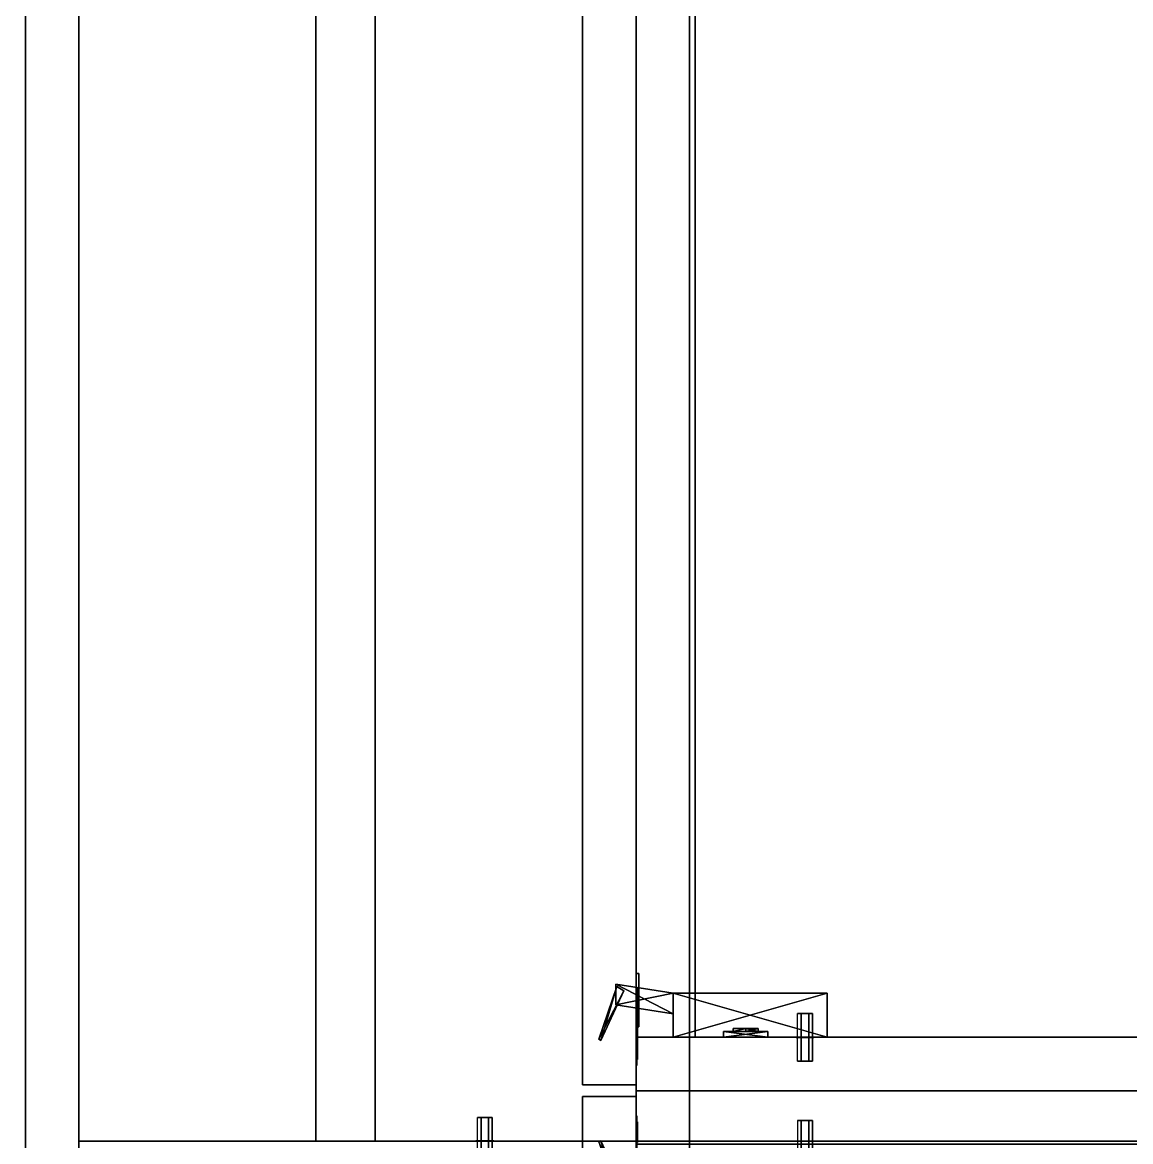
# Model space of a CAD drawing. Extents: x 0 to 4068, y -4475 to 0.
# Drawn here: x 1596 to 1969.8, y -1294.7 to -917.3 of the extents above; entities that cross this region are included whole.
import ezdxf

# ---------------------------------------------------------------- set-up
doc = ezdxf.new("R2010")
doc.units = 0
for name, color, linetype in [('LAYER0', 7, 'CONTINUOUS'), ('LAYER630', 7, 'CONTINUOUS'), ('LAYER633', 7, 'CONTINUOUS'), ('LAYER643', 7, 'CONTINUOUS'), ('LAYER650', 253, 'CONTINUOUS'), ('LAYER651', 7, 'CONTINUOUS'), ('LAYER654', 254, 'CONTINUOUS'), ('LAYER668', 253, 'CONTINUOUS'), ('LAYER687', 254, 'CONTINUOUS'), ('LAYER691', 28, 'CONTINUOUS'), ('LAYER692', 253, 'CONTINUOUS'), ('LAYER693', 28, 'CONTINUOUS'), ('LAYER694', 253, 'CONTINUOUS'), ('LAYER695', 253, 'CONTINUOUS'), ('LAYER710', 7, 'CONTINUOUS'), ('LAYER711', 253, 'CONTINUOUS'), ('LAYER714', 253, 'CONTINUOUS'), ('LAYER723', 7, 'CONTINUOUS'), ('LAYER726', 254, 'CONTINUOUS'), ('LAYER733', 28, 'CONTINUOUS'), ('LAYER734', 253, 'CONTINUOUS'), ('LAYER735', 28, 'CONTINUOUS'), ('LAYER736', 253, 'CONTINUOUS'), ('LAYER737', 253, 'CONTINUOUS'), ('LAYER785', 253, 'CONTINUOUS'), ('LAYER821', 19, 'CONTINUOUS')]:
    doc.layers.add(name, color=color, linetype=linetype)

msp = doc.modelspace()

# ---------------------------------------------------------------- linework, layer by layer
at = {"layer": 'LAYER0', "invisible_edges": 1}
for points in [[(4068, 0), (0, -4475), (0, 0), (4068, 0)], [(4068, -4475, 5), (0, 0, 5), (0, -4475, 5), (4068, -4475, 5)], [(0, 0, 5), (4068, -4475, 5), (4068, 0, 5), (0, 0, 5)], [(0, -4475), (4068, 0), (4068, -4475), (0, -4475)]]:
    msp.add_3dface(points, dxfattribs=at)
at = {"layer": 'LAYER630', "invisible_edges": 1}
for points in [[(2133, -1294.5, 154), (1615, -218, 154), (2133, -218, 154), (2133, -1294.5, 154)], [(1615, -218, 154), (2133, -1294.5, 154), (1615, -1294.5, 154), (1615, -218, 154)], [(1615, -1294.5, 172), (1615, -218, 154), (1615, -1294.5, 154), (1615, -1294.5, 172)], [(1615, -218, 154), (1615, -1294.5, 172), (1615, -218, 172), (1615, -218, 154)], [(1615, -1294.5, 172), (2133, -218, 172), (1615, -218, 172), (1615, -1294.5, 172)], [(2133, -218, 172), (1615, -1294.5, 172), (2133, -1294.5, 172), (2133, -218, 172)], [(2133, -1294.5, 154), (1615, -1294.5, 172), (1615, -1294.5, 154), (2133, -1294.5, 154)], [(1615, -1294.5, 172), (2133, -1294.5, 154), (2133, -1294.5, 172), (1615, -1294.5, 172)]]:
    msp.add_3dface(points, dxfattribs=at)
at = {"layer": 'LAYER633', "invisible_edges": 1}
for points in [[(2133, -1294.5, 153), (1615, -1294.5, 873), (2133, -1294.5, 873), (2133, -1294.5, 153)], [(1615, -1294.5, 873), (2133, -1294.5, 153), (1615, -1294.5, 153), (1615, -1294.5, 873)], [(2133, -1294.5, 153), (1615, -1312.5, 153), (1615, -1294.5, 153), (2133, -1294.5, 153)], [(1615, -1312.5, 153), (2133, -1294.5, 153), (2133, -1312.5, 153), (1615, -1312.5, 153)], [(1615, -1312.5, 153), (1615, -1294.5, 873), (1615, -1294.5, 153), (1615, -1312.5, 153)], [(1615, -1294.5, 873), (1615, -1312.5, 153), (1615, -1312.5, 873), (1615, -1294.5, 873)], [(2133, -1312.5, 873), (1615, -1294.5, 873), (1615, -1312.5, 873), (2133, -1312.5, 873)], [(1615, -1294.5, 873), (2133, -1312.5, 873), (2133, -1294.5, 873), (1615, -1294.5, 873)]]:
    msp.add_3dface(points, dxfattribs=at)
at = {"layer": 'LAYER643', "invisible_edges": 1}
for points in [[(1695, -1294.5, 854.5), (1615, -218, 854.5), (1695, -218, 854.5), (1695, -1294.5, 854.5)], [(1615, -218, 854.5), (1695, -1294.5, 854.5), (1615, -1294.5, 854.5), (1615, -218, 854.5)], [(1615, -1294.5, 872.5), (1615, -218, 854.5), (1615, -1294.5, 854.5), (1615, -1294.5, 872.5)], [(1615, -218, 854.5), (1615, -1294.5, 872.5), (1615, -218, 872.5), (1615, -218, 854.5)], [(1615, -1294.5, 872.5), (1695, -218, 872.5), (1615, -218, 872.5), (1615, -1294.5, 872.5)], [(1695, -218, 872.5), (1615, -1294.5, 872.5), (1695, -1294.5, 872.5), (1695, -218, 872.5)], [(1695, -218, 872.5), (1695, -1294.5, 854.5), (1695, -218, 854.5), (1695, -218, 872.5)], [(1695, -1294.5, 854.5), (1695, -218, 872.5), (1695, -1294.5, 872.5), (1695, -1294.5, 854.5)], [(1695, -1294.5, 854.5), (1615, -1294.5, 872.5), (1615, -1294.5, 854.5), (1695, -1294.5, 854.5)], [(1615, -1294.5, 872.5), (1695, -1294.5, 854.5), (1695, -1294.5, 872.5), (1615, -1294.5, 872.5)]]:
    msp.add_3dface(points, dxfattribs=at)
at = {"layer": 'LAYER650', "invisible_edges": 1}
for points in [[(1615, -1310.5, 156), (1597, -872, 156), (1615, -872, 156), (1615, -1310.5, 156)], [(1597, -872, 156), (1615, -1310.5, 156), (1597, -1310.5, 156), (1597, -872, 156)], [(1597, -1310.5, 870), (1615, -872, 870), (1597, -872, 870), (1597, -1310.5, 870)], [(1615, -872, 870), (1597, -1310.5, 870), (1615, -1310.5, 870), (1615, -872, 870)], [(1597, -872, 156), (1597, -1310.5, 870), (1597, -872, 870), (1597, -872, 156)], [(1597, -1310.5, 870), (1597, -872, 156), (1597, -1310.5, 156), (1597, -1310.5, 870)], [(1615, -1310.5, 156), (1615, -872, 870), (1615, -1310.5, 870), (1615, -1310.5, 156)], [(1615, -872, 870), (1615, -1310.5, 156), (1615, -872, 156), (1615, -872, 870)]]:
    msp.add_3dface(points, dxfattribs=at)
at = {"layer": 'LAYER651', "invisible_edges": 1}
for points in [[(2108.4, -1294.5, 504), (1715, -218, 504), (2108.4, -218, 504), (2108.4, -1294.5, 504)], [(1715, -218, 504), (2108.4, -1294.5, 504), (1715, -1294.5, 504), (1715, -218, 504)], [(1715, -1294.5, 522), (1715, -218, 504), (1715, -1294.5, 504), (1715, -1294.5, 522)], [(1715, -218, 504), (1715, -1294.5, 522), (1715, -218, 522), (1715, -218, 504)], [(1715, -1294.5, 522), (2108.4, -218, 522), (1715, -218, 522), (1715, -1294.5, 522)], [(2108.4, -218, 522), (1715, -1294.5, 522), (2108.4, -1294.5, 522), (2108.4, -218, 522)], [(2108.4, -1294.5, 504), (1715, -1294.5, 522), (1715, -1294.5, 504), (2108.4, -1294.5, 504)], [(1715, -1294.5, 522), (2108.4, -1294.5, 504), (2108.4, -1294.5, 522), (1715, -1294.5, 522)]]:
    msp.add_3dface(points, dxfattribs=at)
at = {"layer": 'LAYER654'}
for points in [[(1749.5, -1286.5, 501.5), (1754.5, -1286.5, 501.5), (1753.25, -1286.5, 503.665), (1750.75, -1286.5, 503.665)], [(1749.5, -1286.5, 501.5), (1750.75, -1286.5, 499.335), (1753.25, -1286.5, 499.335), (1754.5, -1286.5, 501.5)], [(1755, -1294.45, 501.5), (1749, -1294.45, 501.5), (1750.5, -1294.45, 504.098), (1753.5, -1294.45, 504.098)], [(1755, -1294.45, 501.5), (1749, -1294.45, 501.5), (1750.5, -1294.45, 498.902), (1753.5, -1294.45, 498.902)], [(1755, -1294.55, 501.5), (1749, -1294.55, 501.5), (1750.5, -1294.55, 504.098), (1753.5, -1294.55, 504.098)], [(1755, -1294.55, 501.5), (1749, -1294.55, 501.5), (1750.5, -1294.55, 498.902), (1753.5, -1294.55, 498.902)]]:
    msp.add_3dface(points, dxfattribs=at)
at = {"layer": 'LAYER668', "invisible_edges": 1}
for points in [[(2153, -1277.5, 1705), (1803, -1295.5, 1705), (1803, -1277.5, 1705), (2153, -1277.5, 1705)], [(1803, -1295.5, 1705), (2153, -1277.5, 1705), (2153, -1295.5, 1705), (1803, -1295.5, 1705)], [(1803, -1277.5, 2365), (1803, -1295.5, 1705), (1803, -1295.5, 2365), (1803, -1277.5, 2365)], [(1803, -1295.5, 1705), (1803, -1277.5, 2365), (1803, -1277.5, 1705), (1803, -1295.5, 1705)], [(2153, -1295.5, 2365), (1803, -1277.5, 2365), (1803, -1295.5, 2365), (2153, -1295.5, 2365)], [(1803, -1277.5, 2365), (2153, -1295.5, 2365), (2153, -1277.5, 2365), (1803, -1277.5, 2365)], [(1803, -1277.5, 2365), (2153, -1277.5, 1705), (1803, -1277.5, 1705), (1803, -1277.5, 2365)], [(2153, -1277.5, 1705), (1803, -1277.5, 2365), (2153, -1277.5, 2365), (2153, -1277.5, 1705)]]:
    msp.add_3dface(points, dxfattribs=at)
at = {"layer": 'LAYER687'}
for points in [[(1857.5, -1287.5, 2023.5), (1862.5, -1287.5, 2023.5), (1861.25, -1287.5, 2025.665), (1858.75, -1287.5, 2025.665)], [(1857.5, -1287.5, 2023.5), (1858.75, -1287.5, 2021.335), (1861.25, -1287.5, 2021.335), (1862.5, -1287.5, 2023.5)]]:
    msp.add_3dface(points, dxfattribs=at)
at = {"layer": 'LAYER691'}
for points, invisible_edges in [([(1803.25, -1286.99, 1803.025), (1803.25, -1286, 1808), (1803.25, -1288, 1808), (1803.25, -1288, 1802.5)], 10), ([(1803.25, -1286, 1808), (1803.25, -1286.99, 1812.975), (1803.25, -1288, 1813.5), (1803.25, -1288, 1808)], 10), ([(1803.25, -1289.808, 1798.808), (1803.25, -1286.99, 1803.025), (1803.25, -1288, 1802.5), (1803.25, -1291.5, 1802.5)], 10), ([(1803.25, -1286.99, 1812.975), (1803.25, -1289.808, 1817.192), (1803.25, -1291.5, 1813.5), (1803.25, -1288, 1813.5)], 10), ([(1803.25, -1294.025, 1795.99), (1803.25, -1289.808, 1798.808), (1803.25, -1291.5, 1802.5), (1803.25, -1295, 1802.5)], 10), ([(1803.25, -1289.808, 1817.192), (1803.25, -1294.025, 1820.01), (1803.25, -1295, 1813.5), (1803.25, -1291.5, 1813.5)], 10), ([(1803.5, -1288, 1813.5), (1803.5, -1288, 1802.5), (1803.5, -1295, 1802.5), (1803.5, -1294.791, 1813.317)], 4), ([(1803.25, -1299, 1795), (1803.25, -1294.025, 1795.99), (1803.25, -1295, 1802.5), (1803.25, -1299, 1799)], 2), ([(1803.25, -1294.025, 1820.01), (1803.25, -1299, 1821), (1803.25, -1299, 1817), (1803.25, -1295, 1813.5)], 8)]:
    msp.add_3dface(points, dxfattribs=dict(at, invisible_edges=invisible_edges))
at = {"layer": 'LAYER692'}
for points in [[(1798.925, -1311.192, 1802.348), (1790.5, -1294.909, 1802.348), (1791.077, -1294.418, 1802.348), (1798.925, -1311.192, 1802.348)], [(1790.5, -1294.909, 1813.652), (1796.544, -1312.682, 1813.652), (1791.077, -1294.418, 1813.652), (1790.5, -1294.909, 1813.652)], [(1791.077, -1294.418, 1813.652), (1796.544, -1312.682, 1813.652), (1798.925, -1311.192, 1813.652), (1791.077, -1294.418, 1813.652)]]:
    msp.add_3dface(points, dxfattribs=at)
at = {"layer": 'LAYER693'}
for points, invisible_edges in [([(1803.25, -1286.99, 2257.025), (1803.25, -1286, 2262), (1803.25, -1288, 2262), (1803.25, -1288, 2256.5)], 10), ([(1803.25, -1286, 2262), (1803.25, -1286.99, 2266.975), (1803.25, -1288, 2267.5), (1803.25, -1288, 2262)], 10), ([(1803.25, -1289.808, 2252.808), (1803.25, -1286.99, 2257.025), (1803.25, -1288, 2256.5), (1803.25, -1291.5, 2256.5)], 10), ([(1803.25, -1286.99, 2266.975), (1803.25, -1289.808, 2271.192), (1803.25, -1291.5, 2267.5), (1803.25, -1288, 2267.5)], 10), ([(1803.25, -1294.025, 2249.99), (1803.25, -1289.808, 2252.808), (1803.25, -1291.5, 2256.5), (1803.25, -1295, 2256.5)], 10), ([(1803.25, -1289.808, 2271.192), (1803.25, -1294.025, 2274.01), (1803.25, -1295, 2267.5), (1803.25, -1291.5, 2267.5)], 10), ([(1803.5, -1288, 2267.5), (1803.5, -1288, 2256.5), (1803.5, -1295, 2256.5), (1803.5, -1294.791, 2267.317)], 4), ([(1803.25, -1299, 2249), (1803.25, -1294.025, 2249.99), (1803.25, -1295, 2256.5), (1803.25, -1299, 2253)], 2), ([(1803.25, -1294.025, 2274.01), (1803.25, -1299, 2275), (1803.25, -1299, 2271), (1803.25, -1295, 2267.5)], 8)]:
    msp.add_3dface(points, dxfattribs=dict(at, invisible_edges=invisible_edges))
at = {"layer": 'LAYER694'}
for points in [[(1798.925, -1311.192, 2256.348), (1790.5, -1294.909, 2256.348), (1791.077, -1294.418, 2256.348), (1798.925, -1311.192, 2256.348)], [(1790.5, -1294.909, 2267.652), (1796.544, -1312.682, 2267.652), (1791.077, -1294.418, 2267.652), (1790.5, -1294.909, 2267.652)], [(1791.077, -1294.418, 2267.652), (1796.544, -1312.682, 2267.652), (1798.925, -1311.192, 2267.652), (1791.077, -1294.418, 2267.652)]]:
    msp.add_3dface(points, dxfattribs=at)
at = {"layer": 'LAYER695', "invisible_edges": 1}
for points in [[(1803, -1701, 1708), (1785, -1279.5, 1708), (1803, -1279.5, 1708), (1803, -1701, 1708)], [(1785, -1279.5, 1708), (1803, -1701, 1708), (1785, -1701, 1708), (1785, -1279.5, 1708)], [(1785, -1279.5, 1708), (1803, -1279.5, 2362), (1803, -1279.5, 1708), (1785, -1279.5, 1708)], [(1803, -1279.5, 2362), (1785, -1279.5, 1708), (1785, -1279.5, 2362), (1803, -1279.5, 2362)], [(1785, -1701, 2362), (1803, -1279.5, 2362), (1785, -1279.5, 2362), (1785, -1701, 2362)], [(1803, -1279.5, 2362), (1785, -1701, 2362), (1803, -1701, 2362), (1803, -1279.5, 2362)], [(1785, -1279.5, 1708), (1785, -1701, 2362), (1785, -1279.5, 2362), (1785, -1279.5, 1708)], [(1785, -1701, 2362), (1785, -1279.5, 1708), (1785, -1701, 1708), (1785, -1701, 2362)], [(1803, -1701, 1708), (1803, -1279.5, 2362), (1803, -1701, 2362), (1803, -1701, 1708)], [(1803, -1279.5, 2362), (1803, -1701, 1708), (1803, -1279.5, 1708), (1803, -1279.5, 2362)]]:
    msp.add_3dface(points, dxfattribs=at)
at = {"layer": 'LAYER710', "invisible_edges": 1}
for points in [[(2153, -545.5, 2364), (1803, -1259.5, 2364), (2153, -1259.5, 2364), (2153, -545.5, 2364)], [(1803, -1259.5, 2364), (2153, -545.5, 2364), (1803, -545.5, 2364), (1803, -1259.5, 2364)], [(1803, -545.5, 2346), (1803, -1259.5, 2364), (1803, -545.5, 2364), (1803, -545.5, 2346)], [(1803, -1259.5, 2364), (1803, -545.5, 2346), (1803, -1259.5, 2346), (1803, -1259.5, 2364)], [(1803, -545.5, 2346), (2153, -1259.5, 2346), (1803, -1259.5, 2346), (1803, -545.5, 2346)], [(2153, -1259.5, 2346), (1803, -545.5, 2346), (2153, -545.5, 2346), (2153, -1259.5, 2346)], [(2153, -1259.5, 2346), (1803, -1259.5, 2364), (1803, -1259.5, 2346), (2153, -1259.5, 2346)], [(1803, -1259.5, 2364), (2153, -1259.5, 2346), (2153, -1259.5, 2364), (1803, -1259.5, 2364)]]:
    msp.add_3dface(points, dxfattribs=at)
at = {"layer": 'LAYER711', "invisible_edges": 1}
for points in [[(2153, -1259.5, 1706), (1803, -545.5, 1706), (2153, -545.5, 1706), (2153, -1259.5, 1706)], [(1803, -545.5, 1706), (2153, -1259.5, 1706), (1803, -1259.5, 1706), (1803, -545.5, 1706)], [(1803, -1259.5, 1724), (1803, -545.5, 1706), (1803, -1259.5, 1706), (1803, -1259.5, 1724)], [(1803, -545.5, 1706), (1803, -1259.5, 1724), (1803, -545.5, 1724), (1803, -545.5, 1706)], [(1803, -1259.5, 1724), (2153, -545.5, 1724), (1803, -545.5, 1724), (1803, -1259.5, 1724)], [(2153, -545.5, 1724), (1803, -1259.5, 1724), (2153, -1259.5, 1724), (2153, -545.5, 1724)], [(2153, -1259.5, 1706), (1803, -1259.5, 1724), (1803, -1259.5, 1706), (2153, -1259.5, 1706)], [(1803, -1259.5, 1724), (2153, -1259.5, 1706), (2153, -1259.5, 1724), (1803, -1259.5, 1724)]]:
    msp.add_3dface(points, dxfattribs=at)
at = {"layer": 'LAYER714', "invisible_edges": 1}
for points in [[(2153, -1259.5, 1705), (1803, -1259.5, 2365), (2153, -1259.5, 2365), (2153, -1259.5, 1705)], [(1803, -1259.5, 2365), (2153, -1259.5, 1705), (1803, -1259.5, 1705), (1803, -1259.5, 2365)], [(2153, -1259.5, 1705), (1803, -1277.5, 1705), (1803, -1259.5, 1705), (2153, -1259.5, 1705)], [(1803, -1277.5, 1705), (2153, -1259.5, 1705), (2153, -1277.5, 1705), (1803, -1277.5, 1705)], [(1803, -1277.5, 1705), (1803, -1259.5, 2365), (1803, -1259.5, 1705), (1803, -1277.5, 1705)], [(1803, -1259.5, 2365), (1803, -1277.5, 1705), (1803, -1277.5, 2365), (1803, -1259.5, 2365)], [(2153, -1277.5, 2365), (1803, -1259.5, 2365), (1803, -1277.5, 2365), (2153, -1277.5, 2365)], [(1803, -1259.5, 2365), (2153, -1277.5, 2365), (2153, -1259.5, 2365), (1803, -1259.5, 2365)], [(1803, -1277.5, 1705), (2153, -1277.5, 2365), (1803, -1277.5, 2365), (1803, -1277.5, 1705)], [(2153, -1277.5, 2365), (1803, -1277.5, 1705), (2153, -1277.5, 1705), (2153, -1277.5, 2365)]]:
    msp.add_3dface(points, dxfattribs=at)
at = {"layer": 'LAYER723', "invisible_edges": 1}
for points in [[(2128.4, -1259.5, 2026), (1823, -545.5, 2026), (2128.4, -545.5, 2026), (2128.4, -1259.5, 2026)], [(1823, -545.5, 2026), (2128.4, -1259.5, 2026), (1823, -1259.5, 2026), (1823, -545.5, 2026)], [(1823, -1259.5, 2044), (1823, -545.5, 2026), (1823, -1259.5, 2026), (1823, -1259.5, 2044)], [(1823, -545.5, 2026), (1823, -1259.5, 2044), (1823, -545.5, 2044), (1823, -545.5, 2026)], [(1823, -1259.5, 2044), (2128.4, -545.5, 2044), (1823, -545.5, 2044), (1823, -1259.5, 2044)], [(2128.4, -545.5, 2044), (1823, -1259.5, 2044), (2128.4, -1259.5, 2044), (2128.4, -545.5, 2044)], [(2128.4, -1259.5, 2026), (1823, -1259.5, 2044), (1823, -1259.5, 2026), (2128.4, -1259.5, 2026)], [(1823, -1259.5, 2044), (2128.4, -1259.5, 2026), (2128.4, -1259.5, 2044), (1823, -1259.5, 2044)]]:
    msp.add_3dface(points, dxfattribs=at)
at = {"layer": 'LAYER726'}
for points in [[(1857.5, -1251.5, 2023.5), (1862.5, -1251.5, 2023.5), (1861.25, -1251.5, 2025.665), (1858.75, -1251.5, 2025.665)], [(1857.5, -1251.5, 2023.5), (1858.75, -1251.5, 2021.335), (1861.25, -1251.5, 2021.335), (1862.5, -1251.5, 2023.5)], [(1863, -1259.45, 2023.5), (1857, -1259.45, 2023.5), (1858.5, -1259.45, 2026.098), (1861.5, -1259.45, 2026.098)], [(1863, -1259.45, 2023.5), (1857, -1259.45, 2023.5), (1858.5, -1259.45, 2020.902), (1861.5, -1259.45, 2020.902)], [(1863, -1259.55, 2023.5), (1857, -1259.55, 2023.5), (1858.5, -1259.55, 2026.098), (1861.5, -1259.55, 2026.098)], [(1863, -1259.55, 2023.5), (1857, -1259.55, 2023.5), (1858.5, -1259.55, 2020.902), (1861.5, -1259.55, 2020.902)], [(1857.5, -1267.5, 2023.5), (1862.5, -1267.5, 2023.5), (1861.25, -1267.5, 2025.665), (1858.75, -1267.5, 2025.665)], [(1857.5, -1267.5, 2023.5), (1858.75, -1267.5, 2021.335), (1861.25, -1267.5, 2021.335), (1862.5, -1267.5, 2023.5)]]:
    msp.add_3dface(points, dxfattribs=at)
at = {"layer": 'LAYER733'}
for points in [[(1804, -1238, 1829), (1803, -1238, 1829), (1804, -1238, 1829)], [(1804, -1256, 1787), (1803, -1256, 1787), (1803, -1238, 1787), (1804, -1238, 1787)], [(1803, -1238, 1787), (1803, -1238, 1829), (1804, -1238, 1829), (1804, -1238, 1787)], [(1804, -1256, 1829), (1803, -1256, 1829), (1803, -1238, 1829), (1804, -1238, 1829)], [(1803, -1238, 1787), (1803, -1256, 1787), (1803, -1256, 1829), (1803, -1238, 1829)], [(1804, -1238, 1787), (1804, -1256, 1787), (1804, -1256, 1787), (1804, -1238, 1787)], [(1804, -1238, 1829), (1804, -1256, 1829), (1804, -1256, 1829), (1804, -1238, 1829)], [(1803, -1243, 1799), (1803, -1243, 1817), (1803, -1243, 1799)], [(1804, -1243, 1799), (1803, -1243, 1799), (1803, -1243, 1817), (1804, -1243, 1817)], [(1804, -1243, 1799), (1803, -1243, 1799), (1803, -1256, 1799), (1804, -1256, 1799)], [(1804, -1243, 1817), (1803, -1243, 1817), (1803, -1256, 1817), (1804, -1256, 1817)], [(1803, -1256, 1799), (1803, -1256, 1787), (1803, -1256, 1799)], [(1803, -1256, 1817), (1803, -1256, 1829), (1803, -1256, 1817)], [(1804, -1256, 1799), (1803, -1256, 1799), (1803, -1256, 1787), (1804, -1256, 1787)], [(1804, -1256, 1817), (1803, -1256, 1817), (1803, -1256, 1829), (1804, -1256, 1829)]]:
    msp.add_3dface(points, dxfattribs=at)
for points, invisible_edges in [([(1804, -1238, 1829), (1804, -1238, 1787), (1804, -1243, 1799), (1804, -1243, 1817)], 10), ([(1804, -1238, 1787), (1804, -1243, 1799), (1804, -1256, 1799), (1804, -1256, 1787)], 1), ([(1804, -1238, 1829), (1804, -1243, 1817), (1804, -1256, 1817), (1804, -1256, 1829)], 1), ([(1803.5, -1256, 1817), (1803.5, -1256, 1799), (1803.5, -1243, 1799), (1803.5, -1243, 1817)], 1), ([(1803.25, -1256, 1795), (1803.25, -1260.975, 1795.99), (1803.25, -1260, 1802.5), (1803.25, -1256, 1799)], 2), ([(1803.25, -1260.975, 1820.01), (1803.25, -1256, 1821), (1803.25, -1256, 1817), (1803.25, -1260, 1813.5)], 8), ([(1803.5, -1260.209, 1813.317), (1803.5, -1260, 1802.5), (1803.5, -1256, 1799), (1803.5, -1256, 1817)], 5), ([(1803.25, -1260.975, 1795.99), (1803.25, -1265.192, 1798.808), (1803.25, -1263.5, 1802.5), (1803.25, -1260, 1802.5)], 10), ([(1803.25, -1265.192, 1817.192), (1803.25, -1260.975, 1820.01), (1803.25, -1260, 1813.5), (1803.25, -1263.5, 1813.5)], 10), ([(1803.5, -1267, 1813.5), (1803.5, -1267, 1802.5), (1803.5, -1260, 1802.5), (1803.5, -1260.209, 1813.317)], 4), ([(1803.25, -1265.192, 1798.808), (1803.25, -1268.01, 1803.025), (1803.25, -1267, 1802.5), (1803.25, -1263.5, 1802.5)], 10), ([(1803.25, -1268.01, 1812.975), (1803.25, -1265.192, 1817.192), (1803.25, -1263.5, 1813.5), (1803.25, -1267, 1813.5)], 10), ([(1803.25, -1268.01, 1803.025), (1803.25, -1269, 1808), (1803.25, -1267, 1808), (1803.25, -1267, 1802.5)], 10), ([(1803.25, -1269, 1808), (1803.25, -1268.01, 1812.975), (1803.25, -1267, 1813.5), (1803.25, -1267, 1808)], 10)]:
    msp.add_3dface(points, dxfattribs=dict(at, invisible_edges=invisible_edges))
at = {"layer": 'LAYER734'}
for points in [[(1796.135, -1248.558, 1801.217), (1796.135, -1241.594, 1801.217), (1815.5, -1251.542, 1801.217), (1796.135, -1248.558, 1801.217)], [(1815.5, -1251.542, 1801.217), (1796.135, -1241.594, 1801.217), (1815.5, -1244.579, 1801.217), (1815.5, -1251.542, 1801.217)], [(1796.135, -1248.558, 1814.783), (1815.5, -1244.579, 1814.783), (1796.135, -1241.594, 1814.783), (1796.135, -1248.558, 1814.783)], [(1796.135, -1241.594, 1801.217), (1796.135, -1241.594, 1814.783), (1815.5, -1244.579, 1801.217), (1796.135, -1241.594, 1801.217)], [(1815.5, -1244.579, 1801.217), (1796.135, -1241.594, 1814.783), (1815.5, -1244.579, 1814.783), (1815.5, -1244.579, 1801.217)], [(1798.925, -1243.808, 1802.348), (1790.5, -1260.091, 1802.348), (1796.544, -1242.318, 1802.348), (1798.925, -1243.808, 1802.348)], [(1791.077, -1260.582, 1813.652), (1796.544, -1242.318, 1813.652), (1790.5, -1260.091, 1813.652), (1791.077, -1260.582, 1813.652)], [(1790.5, -1260.091, 1802.348), (1790.5, -1260.091, 1813.652), (1796.544, -1242.318, 1802.348), (1790.5, -1260.091, 1802.348)], [(1796.544, -1242.318, 1802.348), (1790.5, -1260.091, 1813.652), (1796.544, -1242.318, 1813.652), (1796.544, -1242.318, 1802.348)], [(1791.077, -1260.582, 1802.348), (1790.5, -1260.091, 1802.348), (1798.925, -1243.808, 1802.348), (1791.077, -1260.582, 1802.348)], [(1798.925, -1243.808, 1813.652), (1796.544, -1242.318, 1813.652), (1791.077, -1260.582, 1813.652), (1798.925, -1243.808, 1813.652)], [(1815.5, -1251.542, 1814.783), (1815.5, -1244.579, 1814.783), (1796.135, -1248.558, 1814.783), (1815.5, -1251.542, 1814.783)], [(1815.5, -1259.5, 1801.217), (1815.5, -1244.579, 1801.217), (1867.5, -1259.5, 1801.217), (1815.5, -1259.5, 1801.217)], [(1867.5, -1259.5, 1801.217), (1815.5, -1244.579, 1801.217), (1867.5, -1244.579, 1801.217), (1867.5, -1259.5, 1801.217)], [(1867.5, -1259.5, 1814.783), (1867.5, -1244.579, 1814.783), (1815.5, -1259.5, 1814.783), (1867.5, -1259.5, 1814.783)], [(1815.5, -1259.5, 1814.783), (1867.5, -1244.579, 1814.783), (1815.5, -1244.579, 1814.783), (1815.5, -1259.5, 1814.783)], [(1815.5, -1244.579, 1801.217), (1815.5, -1244.579, 1814.783), (1867.5, -1244.579, 1801.217), (1815.5, -1244.579, 1801.217)], [(1867.5, -1244.579, 1801.217), (1815.5, -1244.579, 1814.783), (1867.5, -1244.579, 1814.783), (1867.5, -1244.579, 1801.217)], [(1867.5, -1259.5, 1801.217), (1867.5, -1244.579, 1801.217), (1867.5, -1259.5, 1814.783), (1867.5, -1259.5, 1801.217)], [(1867.5, -1259.5, 1814.783), (1867.5, -1244.579, 1801.217), (1867.5, -1244.579, 1814.783), (1867.5, -1259.5, 1814.783)], [(1835.757, -1256.516, 1826.087), (1840, -1256.516, 1821.291), (1835.757, -1257.51, 1826.087), (1835.757, -1256.516, 1826.087)], [(1835.757, -1257.51, 1826.087), (1840, -1256.516, 1821.291), (1840, -1257.51, 1821.291), (1835.757, -1257.51, 1826.087)], [(1840, -1257.51, 1830.883), (1840, -1256.516, 1830.883), (1835.757, -1257.51, 1826.087), (1840, -1257.51, 1830.883)], [(1835.757, -1257.51, 1826.087), (1840, -1256.516, 1830.883), (1835.757, -1256.516, 1826.087), (1835.757, -1257.51, 1826.087)], [(1840, -1256.516, 1830.883), (1844.243, -1256.516, 1826.087), (1835.757, -1256.516, 1826.087), (1840, -1256.516, 1830.883)], [(1835.757, -1256.516, 1826.087), (1844.243, -1256.516, 1826.087), (1840, -1256.516, 1821.291), (1835.757, -1256.516, 1826.087)], [(1835.757, -1256.516, 1789.913), (1840, -1256.516, 1785.117), (1835.757, -1257.51, 1789.913), (1835.757, -1256.516, 1789.913)], [(1835.757, -1257.51, 1789.913), (1840, -1256.516, 1785.117), (1840, -1257.51, 1785.117), (1835.757, -1257.51, 1789.913)], [(1840, -1257.51, 1794.709), (1840, -1256.516, 1794.709), (1835.757, -1257.51, 1789.913), (1840, -1257.51, 1794.709)], [(1835.757, -1257.51, 1789.913), (1840, -1256.516, 1794.709), (1835.757, -1256.516, 1789.913), (1835.757, -1257.51, 1789.913)], [(1840, -1256.516, 1794.709), (1844.243, -1256.516, 1789.913), (1835.757, -1256.516, 1789.913), (1840, -1256.516, 1794.709)], [(1835.757, -1256.516, 1789.913), (1844.243, -1256.516, 1789.913), (1840, -1256.516, 1785.117), (1835.757, -1256.516, 1789.913)], [(1840, -1256.516, 1821.291), (1844.243, -1256.516, 1826.087), (1840, -1257.51, 1821.291), (1840, -1256.516, 1821.291)], [(1840, -1257.51, 1821.291), (1844.243, -1256.516, 1826.087), (1844.243, -1257.51, 1826.087), (1840, -1257.51, 1821.291)], [(1844.243, -1256.516, 1826.087), (1840, -1256.516, 1830.883), (1844.243, -1257.51, 1826.087), (1844.243, -1256.516, 1826.087)], [(1844.243, -1257.51, 1826.087), (1840, -1256.516, 1830.883), (1840, -1257.51, 1830.883), (1844.243, -1257.51, 1826.087)], [(1840, -1256.516, 1785.117), (1844.243, -1256.516, 1789.913), (1840, -1257.51, 1785.117), (1840, -1256.516, 1785.117)], [(1840, -1257.51, 1785.117), (1844.243, -1256.516, 1789.913), (1844.243, -1257.51, 1789.913), (1840, -1257.51, 1785.117)], [(1844.243, -1256.516, 1789.913), (1840, -1256.516, 1794.709), (1844.243, -1257.51, 1789.913), (1844.243, -1256.516, 1789.913)], [(1844.243, -1257.51, 1789.913), (1840, -1256.516, 1794.709), (1840, -1257.51, 1794.709), (1844.243, -1257.51, 1789.913)], [(1832.5, -1257.51, 1834), (1832.5, -1259.5, 1834), (1847.5, -1259.5, 1834), (1832.5, -1257.51, 1834)], [(1832.5, -1257.51, 1834), (1847.5, -1259.5, 1834), (1847.5, -1257.51, 1834), (1832.5, -1257.51, 1834)], [(1847.5, -1257.51, 1782), (1847.5, -1259.5, 1782), (1832.5, -1259.5, 1782), (1847.5, -1257.51, 1782)], [(1847.5, -1257.51, 1782), (1832.5, -1259.5, 1782), (1832.5, -1257.51, 1782), (1847.5, -1257.51, 1782)], [(1832.5, -1259.5, 1782), (1832.5, -1259.5, 1834), (1832.5, -1257.51, 1834), (1832.5, -1259.5, 1782)], [(1832.5, -1259.5, 1782), (1832.5, -1257.51, 1834), (1832.5, -1257.51, 1782), (1832.5, -1259.5, 1782)], [(1832.5, -1257.51, 1782), (1832.5, -1257.51, 1834), (1847.5, -1257.51, 1834), (1832.5, -1257.51, 1782)], [(1832.5, -1257.51, 1782), (1847.5, -1257.51, 1834), (1847.5, -1257.51, 1782), (1832.5, -1257.51, 1782)], [(1840, -1257.51, 1830.883), (1840, -1257.51, 1821.291), (1835.757, -1257.51, 1826.087), (1840, -1257.51, 1830.883)], [(1840, -1257.51, 1794.709), (1840, -1257.51, 1785.117), (1835.757, -1257.51, 1789.913), (1840, -1257.51, 1794.709)], [(1840, -1257.51, 1830.883), (1844.243, -1257.51, 1826.087), (1840, -1257.51, 1821.291), (1840, -1257.51, 1830.883)], [(1840, -1257.51, 1794.709), (1844.243, -1257.51, 1789.913), (1840, -1257.51, 1785.117), (1840, -1257.51, 1794.709)], [(1847.5, -1257.51, 1834), (1847.5, -1259.5, 1834), (1847.5, -1259.5, 1782), (1847.5, -1257.51, 1834)], [(1847.5, -1257.51, 1834), (1847.5, -1259.5, 1782), (1847.5, -1257.51, 1782), (1847.5, -1257.51, 1834)]]:
    msp.add_3dface(points, dxfattribs=at)
at = {"layer": 'LAYER735'}
for points in [[(1804, -1238, 2283), (1803, -1238, 2283), (1804, -1238, 2283)], [(1804, -1256, 2241), (1803, -1256, 2241), (1803, -1238, 2241), (1804, -1238, 2241)], [(1803, -1238, 2241), (1803, -1238, 2283), (1804, -1238, 2283), (1804, -1238, 2241)], [(1804, -1256, 2283), (1803, -1256, 2283), (1803, -1238, 2283), (1804, -1238, 2283)], [(1803, -1238, 2241), (1803, -1256, 2241), (1803, -1256, 2283), (1803, -1238, 2283)], [(1804, -1238, 2241), (1804, -1256, 2241), (1804, -1256, 2241), (1804, -1238, 2241)], [(1804, -1238, 2283), (1804, -1256, 2283), (1804, -1256, 2283), (1804, -1238, 2283)], [(1803, -1243, 2253), (1803, -1243, 2271), (1803, -1243, 2253)], [(1804, -1243, 2253), (1803, -1243, 2253), (1803, -1243, 2271), (1804, -1243, 2271)], [(1804, -1243, 2253), (1803, -1243, 2253), (1803, -1256, 2253), (1804, -1256, 2253)], [(1804, -1243, 2271), (1803, -1243, 2271), (1803, -1256, 2271), (1804, -1256, 2271)], [(1803, -1256, 2253), (1803, -1256, 2241), (1803, -1256, 2253)], [(1803, -1256, 2271), (1803, -1256, 2283), (1803, -1256, 2271)], [(1804, -1256, 2253), (1803, -1256, 2253), (1803, -1256, 2241), (1804, -1256, 2241)], [(1804, -1256, 2271), (1803, -1256, 2271), (1803, -1256, 2283), (1804, -1256, 2283)]]:
    msp.add_3dface(points, dxfattribs=at)
for points, invisible_edges in [([(1804, -1238, 2283), (1804, -1238, 2241), (1804, -1243, 2253), (1804, -1243, 2271)], 10), ([(1804, -1238, 2241), (1804, -1243, 2253), (1804, -1256, 2253), (1804, -1256, 2241)], 1), ([(1804, -1238, 2283), (1804, -1243, 2271), (1804, -1256, 2271), (1804, -1256, 2283)], 1), ([(1803.5, -1256, 2271), (1803.5, -1256, 2253), (1803.5, -1243, 2253), (1803.5, -1243, 2271)], 1), ([(1803.25, -1256, 2249), (1803.25, -1260.975, 2249.99), (1803.25, -1260, 2256.5), (1803.25, -1256, 2253)], 2), ([(1803.25, -1260.975, 2274.01), (1803.25, -1256, 2275), (1803.25, -1256, 2271), (1803.25, -1260, 2267.5)], 8), ([(1803.5, -1260.209, 2267.317), (1803.5, -1260, 2256.5), (1803.5, -1256, 2253), (1803.5, -1256, 2271)], 5), ([(1803.25, -1260.975, 2249.99), (1803.25, -1265.192, 2252.808), (1803.25, -1263.5, 2256.5), (1803.25, -1260, 2256.5)], 10), ([(1803.25, -1265.192, 2271.192), (1803.25, -1260.975, 2274.01), (1803.25, -1260, 2267.5), (1803.25, -1263.5, 2267.5)], 10), ([(1803.5, -1267, 2267.5), (1803.5, -1267, 2256.5), (1803.5, -1260, 2256.5), (1803.5, -1260.209, 2267.317)], 4), ([(1803.25, -1265.192, 2252.808), (1803.25, -1268.01, 2257.025), (1803.25, -1267, 2256.5), (1803.25, -1263.5, 2256.5)], 10), ([(1803.25, -1268.01, 2266.975), (1803.25, -1265.192, 2271.192), (1803.25, -1263.5, 2267.5), (1803.25, -1267, 2267.5)], 10), ([(1803.25, -1268.01, 2257.025), (1803.25, -1269, 2262), (1803.25, -1267, 2262), (1803.25, -1267, 2256.5)], 10), ([(1803.25, -1269, 2262), (1803.25, -1268.01, 2266.975), (1803.25, -1267, 2267.5), (1803.25, -1267, 2262)], 10)]:
    msp.add_3dface(points, dxfattribs=dict(at, invisible_edges=invisible_edges))
at = {"layer": 'LAYER736'}
for points in [[(1796.135, -1248.558, 2255.217), (1796.135, -1241.594, 2255.217), (1815.5, -1251.542, 2255.217), (1796.135, -1248.558, 2255.217)], [(1815.5, -1251.542, 2255.217), (1796.135, -1241.594, 2255.217), (1815.5, -1244.579, 2255.217), (1815.5, -1251.542, 2255.217)], [(1796.135, -1248.558, 2268.783), (1815.5, -1244.579, 2268.783), (1796.135, -1241.594, 2268.783), (1796.135, -1248.558, 2268.783)], [(1796.135, -1241.594, 2255.217), (1796.135, -1241.594, 2268.783), (1815.5, -1244.579, 2255.217), (1796.135, -1241.594, 2255.217)], [(1815.5, -1244.579, 2255.217), (1796.135, -1241.594, 2268.783), (1815.5, -1244.579, 2268.783), (1815.5, -1244.579, 2255.217)], [(1798.925, -1243.808, 2256.348), (1790.5, -1260.091, 2256.348), (1796.544, -1242.318, 2256.348), (1798.925, -1243.808, 2256.348)], [(1791.077, -1260.582, 2267.652), (1796.544, -1242.318, 2267.652), (1790.5, -1260.091, 2267.652), (1791.077, -1260.582, 2267.652)], [(1790.5, -1260.091, 2256.348), (1790.5, -1260.091, 2267.652), (1796.544, -1242.318, 2256.348), (1790.5, -1260.091, 2256.348)], [(1796.544, -1242.318, 2256.348), (1790.5, -1260.091, 2267.652), (1796.544, -1242.318, 2267.652), (1796.544, -1242.318, 2256.348)], [(1791.077, -1260.582, 2256.348), (1790.5, -1260.091, 2256.348), (1798.925, -1243.808, 2256.348), (1791.077, -1260.582, 2256.348)], [(1798.925, -1243.808, 2267.652), (1796.544, -1242.318, 2267.652), (1791.077, -1260.582, 2267.652), (1798.925, -1243.808, 2267.652)], [(1815.5, -1251.542, 2268.783), (1815.5, -1244.579, 2268.783), (1796.135, -1248.558, 2268.783), (1815.5, -1251.542, 2268.783)], [(1815.5, -1259.5, 2255.217), (1815.5, -1244.579, 2255.217), (1867.5, -1259.5, 2255.217), (1815.5, -1259.5, 2255.217)], [(1867.5, -1259.5, 2255.217), (1815.5, -1244.579, 2255.217), (1867.5, -1244.579, 2255.217), (1867.5, -1259.5, 2255.217)], [(1867.5, -1259.5, 2268.783), (1867.5, -1244.579, 2268.783), (1815.5, -1259.5, 2268.783), (1867.5, -1259.5, 2268.783)], [(1815.5, -1259.5, 2268.783), (1867.5, -1244.579, 2268.783), (1815.5, -1244.579, 2268.783), (1815.5, -1259.5, 2268.783)], [(1815.5, -1244.579, 2255.217), (1815.5, -1244.579, 2268.783), (1867.5, -1244.579, 2255.217), (1815.5, -1244.579, 2255.217)], [(1867.5, -1244.579, 2255.217), (1815.5, -1244.579, 2268.783), (1867.5, -1244.579, 2268.783), (1867.5, -1244.579, 2255.217)], [(1867.5, -1259.5, 2255.217), (1867.5, -1244.579, 2255.217), (1867.5, -1259.5, 2268.783), (1867.5, -1259.5, 2255.217)], [(1867.5, -1259.5, 2268.783), (1867.5, -1244.579, 2255.217), (1867.5, -1244.579, 2268.783), (1867.5, -1259.5, 2268.783)], [(1835.757, -1256.516, 2280.087), (1840, -1256.516, 2275.291), (1835.757, -1257.51, 2280.087), (1835.757, -1256.516, 2280.087)], [(1835.757, -1257.51, 2280.087), (1840, -1256.516, 2275.291), (1840, -1257.51, 2275.291), (1835.757, -1257.51, 2280.087)], [(1840, -1257.51, 2284.883), (1840, -1256.516, 2284.883), (1835.757, -1257.51, 2280.087), (1840, -1257.51, 2284.883)], [(1835.757, -1257.51, 2280.087), (1840, -1256.516, 2284.883), (1835.757, -1256.516, 2280.087), (1835.757, -1257.51, 2280.087)], [(1840, -1256.516, 2284.883), (1844.243, -1256.516, 2280.087), (1835.757, -1256.516, 2280.087), (1840, -1256.516, 2284.883)], [(1835.757, -1256.516, 2280.087), (1844.243, -1256.516, 2280.087), (1840, -1256.516, 2275.291), (1835.757, -1256.516, 2280.087)], [(1835.757, -1256.516, 2243.913), (1840, -1256.516, 2239.117), (1835.757, -1257.51, 2243.913), (1835.757, -1256.516, 2243.913)], [(1835.757, -1257.51, 2243.913), (1840, -1256.516, 2239.117), (1840, -1257.51, 2239.117), (1835.757, -1257.51, 2243.913)], [(1840, -1257.51, 2248.709), (1840, -1256.516, 2248.709), (1835.757, -1257.51, 2243.913), (1840, -1257.51, 2248.709)], [(1835.757, -1257.51, 2243.913), (1840, -1256.516, 2248.709), (1835.757, -1256.516, 2243.913), (1835.757, -1257.51, 2243.913)], [(1840, -1256.516, 2248.709), (1844.243, -1256.516, 2243.913), (1835.757, -1256.516, 2243.913), (1840, -1256.516, 2248.709)], [(1835.757, -1256.516, 2243.913), (1844.243, -1256.516, 2243.913), (1840, -1256.516, 2239.117), (1835.757, -1256.516, 2243.913)], [(1840, -1256.516, 2275.291), (1844.243, -1256.516, 2280.087), (1840, -1257.51, 2275.291), (1840, -1256.516, 2275.291)], [(1840, -1257.51, 2275.291), (1844.243, -1256.516, 2280.087), (1844.243, -1257.51, 2280.087), (1840, -1257.51, 2275.291)], [(1844.243, -1256.516, 2280.087), (1840, -1256.516, 2284.883), (1844.243, -1257.51, 2280.087), (1844.243, -1256.516, 2280.087)], [(1844.243, -1257.51, 2280.087), (1840, -1256.516, 2284.883), (1840, -1257.51, 2284.883), (1844.243, -1257.51, 2280.087)], [(1840, -1256.516, 2239.117), (1844.243, -1256.516, 2243.913), (1840, -1257.51, 2239.117), (1840, -1256.516, 2239.117)], [(1840, -1257.51, 2239.117), (1844.243, -1256.516, 2243.913), (1844.243, -1257.51, 2243.913), (1840, -1257.51, 2239.117)], [(1844.243, -1256.516, 2243.913), (1840, -1256.516, 2248.709), (1844.243, -1257.51, 2243.913), (1844.243, -1256.516, 2243.913)], [(1844.243, -1257.51, 2243.913), (1840, -1256.516, 2248.709), (1840, -1257.51, 2248.709), (1844.243, -1257.51, 2243.913)], [(1832.5, -1257.51, 2288), (1832.5, -1259.5, 2288), (1847.5, -1259.5, 2288), (1832.5, -1257.51, 2288)], [(1832.5, -1257.51, 2288), (1847.5, -1259.5, 2288), (1847.5, -1257.51, 2288), (1832.5, -1257.51, 2288)], [(1847.5, -1257.51, 2236), (1847.5, -1259.5, 2236), (1832.5, -1259.5, 2236), (1847.5, -1257.51, 2236)], [(1847.5, -1257.51, 2236), (1832.5, -1259.5, 2236), (1832.5, -1257.51, 2236), (1847.5, -1257.51, 2236)], [(1832.5, -1259.5, 2236), (1832.5, -1259.5, 2288), (1832.5, -1257.51, 2288), (1832.5, -1259.5, 2236)], [(1832.5, -1259.5, 2236), (1832.5, -1257.51, 2288), (1832.5, -1257.51, 2236), (1832.5, -1259.5, 2236)], [(1832.5, -1257.51, 2236), (1832.5, -1257.51, 2288), (1847.5, -1257.51, 2288), (1832.5, -1257.51, 2236)], [(1832.5, -1257.51, 2236), (1847.5, -1257.51, 2288), (1847.5, -1257.51, 2236), (1832.5, -1257.51, 2236)], [(1840, -1257.51, 2284.883), (1840, -1257.51, 2275.291), (1835.757, -1257.51, 2280.087), (1840, -1257.51, 2284.883)], [(1840, -1257.51, 2248.709), (1840, -1257.51, 2239.117), (1835.757, -1257.51, 2243.913), (1840, -1257.51, 2248.709)], [(1840, -1257.51, 2284.883), (1844.243, -1257.51, 2280.087), (1840, -1257.51, 2275.291), (1840, -1257.51, 2284.883)], [(1840, -1257.51, 2248.709), (1844.243, -1257.51, 2243.913), (1840, -1257.51, 2239.117), (1840, -1257.51, 2248.709)], [(1847.5, -1257.51, 2288), (1847.5, -1259.5, 2288), (1847.5, -1259.5, 2236), (1847.5, -1257.51, 2288)], [(1847.5, -1257.51, 2288), (1847.5, -1259.5, 2236), (1847.5, -1257.51, 2236), (1847.5, -1257.51, 2288)]]:
    msp.add_3dface(points, dxfattribs=at)
at = {"layer": 'LAYER737', "invisible_edges": 1}
for points in [[(1785, -904, 1708), (1803, -1275.5, 1708), (1785, -1275.5, 1708), (1785, -904, 1708)], [(1803, -1275.5, 1708), (1785, -904, 1708), (1803, -904, 1708), (1803, -1275.5, 1708)], [(1803, -904, 2362), (1785, -1275.5, 2362), (1803, -1275.5, 2362), (1803, -904, 2362)], [(1785, -1275.5, 2362), (1803, -904, 2362), (1785, -904, 2362), (1785, -1275.5, 2362)], [(1785, -1275.5, 2362), (1785, -904, 1708), (1785, -1275.5, 1708), (1785, -1275.5, 2362)], [(1785, -904, 1708), (1785, -1275.5, 2362), (1785, -904, 2362), (1785, -904, 1708)], [(1803, -904, 2362), (1803, -1275.5, 1708), (1803, -904, 1708), (1803, -904, 2362)], [(1803, -1275.5, 1708), (1803, -904, 2362), (1803, -1275.5, 2362), (1803, -1275.5, 1708)], [(1785, -1275.5, 2362), (1803, -1275.5, 1708), (1803, -1275.5, 2362), (1785, -1275.5, 2362)], [(1803, -1275.5, 1708), (1785, -1275.5, 2362), (1785, -1275.5, 1708), (1803, -1275.5, 1708)]]:
    msp.add_3dface(points, dxfattribs=at)
at = {"layer": 'LAYER785', "invisible_edges": 1}
for points in [[(1803, -2882.5, 2365), (1821, -527.5, 2365), (1821, -2882.5, 2365), (1803, -2882.5, 2365)], [(1821, -527.5, 2365), (1803, -2882.5, 2365), (1803, -527.5, 2365), (1821, -527.5, 2365)], [(1803, -527.5, 2425), (1821, -2882.5, 2425), (1821, -527.5, 2425), (1803, -527.5, 2425)], [(1821, -2882.5, 2425), (1803, -527.5, 2425), (1803, -2882.5, 2425), (1821, -2882.5, 2425)], [(1803, -2882.5, 2365), (1803, -527.5, 2425), (1803, -527.5, 2365), (1803, -2882.5, 2365)], [(1803, -527.5, 2425), (1803, -2882.5, 2365), (1803, -2882.5, 2425), (1803, -527.5, 2425)], [(1821, -2882.5, 2425), (1821, -527.5, 2365), (1821, -527.5, 2425), (1821, -2882.5, 2425)], [(1821, -527.5, 2365), (1821, -2882.5, 2425), (1821, -2882.5, 2365), (1821, -527.5, 2365)]]:
    msp.add_3dface(points, dxfattribs=at)
at = {"layer": 'LAYER821'}
for points, invisible_edges in [([(1581.76, -581.37, 873), (2153, -150, 873), (1627.02, -1329, 873), (1581.76, -581.37, 873)], 7), ([(1627.02, -1329, 873), (2153, -150, 873), (2068, -1329, 873), (1627.02, -1329, 873)], 3), ([(1627.02, -2076, 873), (1580.58, -597.47, 873), (1581.76, -581.37, 873), (1627.02, -2076, 873)], 5), ([(1627.02, -2076, 873), (1581.76, -581.37, 873), (1627.02, -1329, 873), (1627.02, -2076, 873)], 3), ([(1627.02, -2076, 873), (1577.27, -613.05, 873), (1580.58, -597.47, 873), (1627.02, -2076, 873)], 5), ([(1627.02, -2076, 873), (1571.59, -627.83, 873), (1577.27, -613.05, 873), (1627.02, -2076, 873)], 5), ([(1567, -2886, 873), (1571.59, -627.83, 873), (1627.02, -2076, 873), (1567, -2886, 873)], 7), ([(2133, -753, 927), (1567, -792, 927), (1627.02, -1329, 927), (2133, -753, 927)], 7), ([(2133, -753, 927), (1627.02, -1329, 927), (2068, -1329, 927), (2133, -753, 927)], 5), ([(1627.02, -1329, 927), (1567, -792, 927), (1627.02, -2076, 927), (1627.02, -1329, 927)], 3), ([(1567, -2886, 927), (1627.02, -2076, 927), (1567, -792, 927), (1567, -2886, 927)], 3)]:
    msp.add_3dface(points, dxfattribs=dict(at, invisible_edges=invisible_edges))

# ---------------------------------------------------------------- meshes
at = {"layer": 'LAYER654'}
mesh = msp.add_polymesh((2, 6), dxfattribs=dict(at, n_close=True))
for k, corner in enumerate([(1749.5, -1286.5, 501.5), (1750.75, -1286.5, 503.665), (1753.25, -1286.5, 503.665), (1754.5, -1286.5, 501.5), (1753.25, -1286.5, 499.335), (1750.75, -1286.5, 499.335), (1749.5, -1302.5, 501.5), (1750.75, -1302.5, 503.665), (1753.25, -1302.5, 503.665), (1754.5, -1302.5, 501.5), (1753.25, -1302.5, 499.335), (1750.75, -1302.5, 499.335)]):
    mesh.set_mesh_vertex(divmod(k, 6), corner)
mesh = msp.add_polymesh((2, 6), dxfattribs=dict(at, n_close=True))
for k, corner in enumerate([(1749, -1294.45, 501.5), (1750.5, -1294.45, 504.098), (1753.5, -1294.45, 504.098), (1755, -1294.45, 501.5), (1753.5, -1294.45, 498.902), (1750.5, -1294.45, 498.902), (1749, -1294.55, 501.5), (1750.5, -1294.55, 504.098), (1753.5, -1294.55, 504.098), (1755, -1294.55, 501.5), (1753.5, -1294.55, 498.902), (1750.5, -1294.55, 498.902)]):
    mesh.set_mesh_vertex(divmod(k, 6), corner)
at = {"layer": 'LAYER687'}
mesh = msp.add_polymesh((2, 6), dxfattribs=dict(at, n_close=True))
for k, corner in enumerate([(1857.5, -1303.5, 2023.5), (1858.75, -1303.5, 2025.665), (1861.25, -1303.5, 2025.665), (1862.5, -1303.5, 2023.5), (1861.25, -1303.5, 2021.335), (1858.75, -1303.5, 2021.335), (1857.5, -1287.5, 2023.5), (1858.75, -1287.5, 2025.665), (1861.25, -1287.5, 2025.665), (1862.5, -1287.5, 2023.5), (1861.25, -1287.5, 2021.335), (1858.75, -1287.5, 2021.335)]):
    mesh.set_mesh_vertex(divmod(k, 6), corner)
at = {"layer": 'LAYER691'}
mesh = msp.add_polymesh((2, 9), dxfattribs=at)
for k, corner in enumerate([(1803.25, -1299, 1795), (1803.25, -1294.025, 1795.99), (1803.25, -1289.808, 1798.808), (1803.25, -1286.99, 1803.025), (1803.25, -1286, 1808), (1803.25, -1286.99, 1812.975), (1803.25, -1289.808, 1817.192), (1803.25, -1294.025, 1820.01), (1803.25, -1299, 1821), (1803, -1299, 1795), (1803, -1294.025, 1795.99), (1803, -1289.808, 1798.808), (1803, -1286.99, 1803.025), (1803, -1286, 1808), (1803, -1286.99, 1812.975), (1803, -1289.808, 1817.192), (1803, -1294.025, 1820.01), (1803, -1299, 1821)]):
    mesh.set_mesh_vertex(divmod(k, 9), corner)
at = {"layer": 'LAYER693'}
mesh = msp.add_polymesh((2, 9), dxfattribs=at)
for k, corner in enumerate([(1803.25, -1299, 2249), (1803.25, -1294.025, 2249.99), (1803.25, -1289.808, 2252.808), (1803.25, -1286.99, 2257.025), (1803.25, -1286, 2262), (1803.25, -1286.99, 2266.975), (1803.25, -1289.808, 2271.192), (1803.25, -1294.025, 2274.01), (1803.25, -1299, 2275), (1803, -1299, 2249), (1803, -1294.025, 2249.99), (1803, -1289.808, 2252.808), (1803, -1286.99, 2257.025), (1803, -1286, 2262), (1803, -1286.99, 2266.975), (1803, -1289.808, 2271.192), (1803, -1294.025, 2274.01), (1803, -1299, 2275)]):
    mesh.set_mesh_vertex(divmod(k, 9), corner)
at = {"layer": 'LAYER726'}
mesh = msp.add_polymesh((2, 6), dxfattribs=dict(at, n_close=True))
for k, corner in enumerate([(1857.5, -1251.5, 2023.5), (1858.75, -1251.5, 2025.665), (1861.25, -1251.5, 2025.665), (1862.5, -1251.5, 2023.5), (1861.25, -1251.5, 2021.335), (1858.75, -1251.5, 2021.335), (1857.5, -1267.5, 2023.5), (1858.75, -1267.5, 2025.665), (1861.25, -1267.5, 2025.665), (1862.5, -1267.5, 2023.5), (1861.25, -1267.5, 2021.335), (1858.75, -1267.5, 2021.335)]):
    mesh.set_mesh_vertex(divmod(k, 6), corner)
mesh = msp.add_polymesh((2, 6), dxfattribs=dict(at, n_close=True))
for k, corner in enumerate([(1857, -1259.45, 2023.5), (1858.5, -1259.45, 2026.098), (1861.5, -1259.45, 2026.098), (1863, -1259.45, 2023.5), (1861.5, -1259.45, 2020.902), (1858.5, -1259.45, 2020.902), (1857, -1259.55, 2023.5), (1858.5, -1259.55, 2026.098), (1861.5, -1259.55, 2026.098), (1863, -1259.55, 2023.5), (1861.5, -1259.55, 2020.902), (1858.5, -1259.55, 2020.902)]):
    mesh.set_mesh_vertex(divmod(k, 6), corner)
at = {"layer": 'LAYER733'}
mesh = msp.add_polymesh((2, 9), dxfattribs=at)
for k, corner in enumerate([(1803.25, -1256, 1795), (1803.25, -1260.975, 1795.99), (1803.25, -1265.192, 1798.808), (1803.25, -1268.01, 1803.025), (1803.25, -1269, 1808), (1803.25, -1268.01, 1812.975), (1803.25, -1265.192, 1817.192), (1803.25, -1260.975, 1820.01), (1803.25, -1256, 1821), (1803, -1256, 1795), (1803, -1260.975, 1795.99), (1803, -1265.192, 1798.808), (1803, -1268.01, 1803.025), (1803, -1269, 1808), (1803, -1268.01, 1812.975), (1803, -1265.192, 1817.192), (1803, -1260.975, 1820.01), (1803, -1256, 1821)]):
    mesh.set_mesh_vertex(divmod(k, 9), corner)
at = {"layer": 'LAYER735'}
mesh = msp.add_polymesh((2, 9), dxfattribs=at)
for k, corner in enumerate([(1803.25, -1256, 2249), (1803.25, -1260.975, 2249.99), (1803.25, -1265.192, 2252.808), (1803.25, -1268.01, 2257.025), (1803.25, -1269, 2262), (1803.25, -1268.01, 2266.975), (1803.25, -1265.192, 2271.192), (1803.25, -1260.975, 2274.01), (1803.25, -1256, 2275), (1803, -1256, 2249), (1803, -1260.975, 2249.99), (1803, -1265.192, 2252.808), (1803, -1268.01, 2257.025), (1803, -1269, 2262), (1803, -1268.01, 2266.975), (1803, -1265.192, 2271.192), (1803, -1260.975, 2274.01), (1803, -1256, 2275)]):
    mesh.set_mesh_vertex(divmod(k, 9), corner)

doc.saveas('drawing.dxf')
